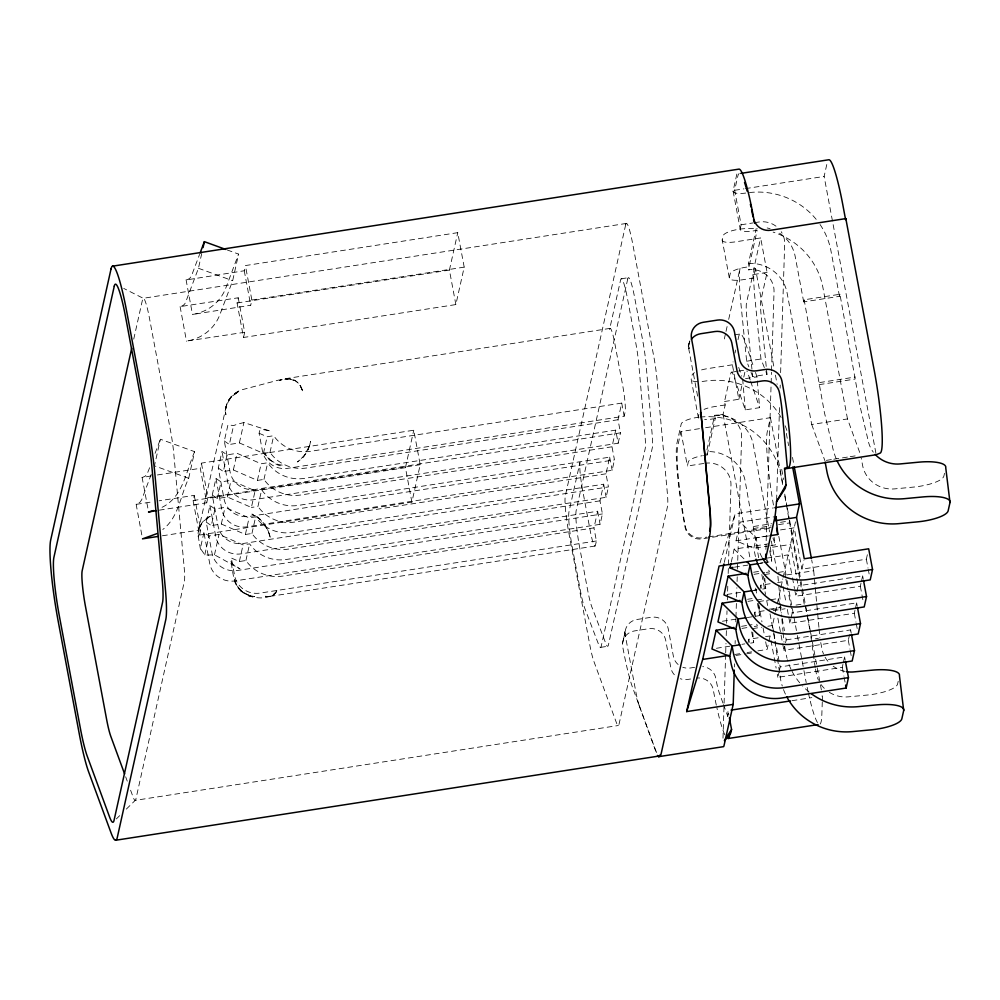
<?xml version="1.0" encoding="UTF-8"?>
<svg xmlns="http://www.w3.org/2000/svg" width="1000" height="1000" viewBox="0 0 1000 1000"><rect width="100%" height="100%" fill="white"/><g stroke="black" fill="none" stroke-linecap="round" stroke-linejoin="round"><path stroke-width="0.75" stroke-dasharray="5 3.75" d="M723 738.162L725.638 654.275M725.688 652.725L725.987 643.4M726.225 635.638L726.425 629.425M726.612 623.212L727.013 610.788M727.35 599.913L727.788 585.925M728.188 573.5L730.975 484.963A21.862 20.913 12.6 0 0 705.3 463.25M734.375 666.95L734.475 663.825M735.113 643.6L735.212 640.5M735.8 621.862L735.9 618.763M735.95 617.2L736.388 603.225M736.587 597.025L736.875 587.7M737.075 581.487L737.225 576.838M737.463 569.075L741.625 437.137A21.862 20.913 12.6 0 0 715.95 415.412L723.1 414.3L725.188 404.95L724.538 401.5L730.788 373.425A29.15 3.225 81.2 0 1 733.863 376.35L745.288 409.875L759.6 407.65L756.988 376.838L754.513 369.55M765.9 549.45L771.488 372.25M771.538 370.7L774.038 291.562A21.862 20.913 12.6 0 0 748.35 269.837L755.512 268.725L774.275 368.988M776.6 500.025L779.587 405.275M780.125 388.188L780.225 385.075M780.612 372.65L784.688 243.725A21.862 20.913 12.6 0 0 781.225 231.7M727.812 716.587L728.012 710.6L728.838 714.963M822.288 701.838L821.825 715.062A65.588 7.262 81.2 0 1 819.625 724.338M822.35 700.362L822.5 695.962L819.45 696.438M610.112 328.375L284.375 378.85L279.55 380.425L284.375 378.85L287.075 379.425C294.587 377 301.675 385.05 302.7 392.1C301.613 385.412 296.363 379.538 289.475 378.663L278.488 380.112L242.613 389.588C231.938 392.362 223.787 403.65 225.888 414.75C224.062 404.988 230.138 394.875 239.237 391.238L231.537 396.562L226.575 404.65L198.725 529.362L198.287 536.875M198.1 533.675C198.388 525.938 203.55 518.837 210.775 516.112L203.225 521.287L198.725 529.362L200.362 525.175M225.6 409.575L226.575 404.65M623.387 639.738L625.138 631.737A14.575 13.938 12.6 0 1 637.038 619.487L651.35 617.263A14.575 13.938 12.6 0 1 668.25 628.837L673.413 656.425A14.575 13.938 12.6 0 0 678.425 664.775M622.575 643.288L624.9 632.775L625.075 636.538A14.575 13.938 12.6 0 1 624.9 632.775M133.737 339.113L142.562 299.5A29.15 3.225 81.2 0 1 149.575 318.775L170.65 431.362A29.15 3.225 81.2 0 1 173.762 453.475L184.175 567.575A29.15 3.225 81.2 0 1 184.363 581.362L135.887 799.137A29.15 3.225 81.2 0 1 133.1 797.038L129.913 788.363M151.263 474.325L141.675 499.762L139.863 502.375L136.075 504.375L152.912 501.763M201.737 253.487L198.45 268.275L185.662 302.188A7.287 6.975 12.6 0 1 180.1 306.6L238.238 297.787L237.075 302.987L243.525 337.475L455.863 304.575L464.2 267.137L457.75 232.662L245.413 265.562L244.25 270.763L186.025 279.975A7.287 6.975 12.6 0 0 191.588 275.575L199.575 254.375M151.275 475.913L142.05 477.55L145.062 476.325L147.037 474.263L150.262 466.075M188.688 478.288L194.613 451.662L160.387 439.225L154.462 465.838L188.688 478.288C180.475 495.25 178.762 517.375 162.787 529.5M227.188 249.95L238.588 254.1L225.8 288.012A43.725 41.812 12.6 0 1 192.488 314.462L250.712 305.238L251.863 300.038L245.413 265.562M238.238 297.787L244.688 332.275L186.562 341.075A43.725 41.812 12.6 0 0 219.875 314.625L232.662 280.712L238.588 254.1M159.262 510.163L206.725 502.8L200.275 468.325L201.425 463.125L413.762 430.225L420.213 464.712L411.887 502.137L199.55 535.037L193.1 500.562L194.25 495.363L159.037 500.812M199.55 535.037L200.7 529.837L194.25 495.363M206.725 502.8L207.887 497.6L201.425 463.125M243.525 337.475L244.688 332.275M203.912 532.5L200.375 548.4L204.788 554.85A14.575 3.938 -10.6 0 0 209.288 555.013L214.475 554.8L239.988 568.875C236.575 566.35 228.725 563.663 231.337 558.038L239.363 561.525L245.925 560.513A36.438 34.85 12.6 0 0 282.6 576.112L593.95 527.875L597.65 511.238L286.3 559.475A36.438 34.85 12.6 0 1 249.625 543.875L243.062 544.888L219.013 534.425L208.988 535.975L203.912 532.5L209.725 563.538A21.862 20.913 12.6 0 0 235.075 580.9L600.1 524.338L602.425 513.938L599.975 500.838L603.675 484.2L292.312 532.438A36.438 34.85 12.6 0 1 255.65 516.838L249.075 517.85L225.025 507.388L215 508.938L209.938 505.462L206.238 522.1L212.037 553.138A21.862 20.913 12.6 0 0 237.387 570.5L602.425 513.938M212.25 495.062L215.95 478.425L221.025 481.9L231.05 480.35L255.1 490.812L251.4 507.45L227.338 496.987L217.325 498.537L212.25 495.062L218.062 526.1A21.862 20.913 12.6 0 0 243.4 543.462L608.438 486.912L605.988 473.8L609.688 457.163L298.337 505.4A36.438 34.85 12.6 0 1 261.663 489.8L257.962 506.438L251.4 507.45M615.712 430.138L612 446.775L614.462 459.875L249.425 516.425A21.862 20.913 12.6 0 1 224.075 499.062L218.275 468.038L221.975 451.4L227.037 454.862L237.062 453.312L261.112 463.775L267.688 462.762A36.438 34.85 12.6 0 0 304.35 478.375L615.712 430.138L618.162 443.237L253.125 499.787A21.862 20.913 12.6 0 1 227.787 482.425L221.975 451.4M259.113 433.263L267.137 436.75L273.7 435.725A36.438 34.85 12.6 0 0 310.375 451.337L621.725 403.1L618.025 419.738L620.475 432.837L255.438 489.387A21.862 20.913 12.6 0 1 230.1 472.025L224.288 441L227.987 424.762L233.562 425.6A14.575 3.938 -10.6 0 1 238.463 423.975L243.912 422.537L270.637 431.188L262.975 429.538L259.7 430.662L259.113 433.263L262.425 450.962A21.862 20.913 12.6 0 0 287.775 468.312L624.175 416.2L625.112 412.038A21.862 2.425 81.2 0 0 622.625 385.112L614.875 343.738A21.862 2.425 81.2 0 0 609.625 329.288L620.588 280A29.15 3.225 81.2 0 1 627.612 299.262L635.688 342.463A29.15 3.225 81.2 0 1 638.875 365.25L645.025 435.812A29.15 3.225 81.2 0 1 645.15 448.925L601.237 646.175A29.15 3.225 81.2 0 1 598.587 644.425L584.775 608.288A29.15 3.225 81.2 0 1 580.413 590.763L572.325 547.575A29.15 3.225 81.2 0 1 569.012 511.675L579.987 462.388A21.862 2.425 81.2 0 0 582.475 489.312L590.212 530.688A21.862 2.425 81.2 0 0 595.475 545.138L596.4 540.975L593.95 527.875M204.788 554.85L208.988 535.975M599.975 500.838L288.612 549.075A36.438 34.85 12.6 0 1 251.938 533.475L245.375 534.487L221.325 524.025L211.3 525.575L215 508.938M217.325 498.537L221.025 481.9M612 446.775L300.65 495.012A36.438 34.85 12.6 0 1 263.975 479.4L257.413 480.412L233.363 469.95L223.337 471.5L227.037 454.862M618.025 419.738L306.675 467.975A36.438 34.85 12.6 0 1 270 452.362L263.438 453.387L239.375 442.912L229.363 444.475L233.562 425.6M214.475 554.8L219.013 534.425M221.325 524.025L225.025 507.388M227.338 496.987L231.05 480.35M233.363 469.95L237.062 453.312M239.375 442.912L243.912 422.537M239.363 561.525L243.062 544.888M245.375 534.487L249.075 517.85M257.413 480.412L261.112 463.775M263.438 453.387L267.137 436.75M245.925 560.513L249.625 543.875M251.938 533.475L255.65 516.838M263.975 479.4L267.688 462.762M270 452.362L273.7 435.725M309.613 445.65L310.575 441.325C309.225 449.65 304.5 457.463 297.3 461.962L303.95 456.062L309.613 445.65L307.938 449.963M411.887 502.137L405.438 467.663L413.762 430.225M455.863 304.575L449.412 270.1L457.75 232.662M209.938 505.462L215.75 536.5A21.862 20.913 12.6 0 0 241.088 553.862L606.125 497.3L608.438 486.912M215.95 478.425L221.762 509.462A21.862 20.913 12.6 0 0 247.113 526.825L612.137 470.275L614.462 459.875M618.162 443.237L620.475 432.837M624.388 632.863L625.138 631.737M697.6 396.125L688.225 346.075L689.912 340.8M688.225 346.075L689.963 340.55M698.525 418.15A14.575 3.95 -10.6 0 1 698.288 417.15L691.188 379.212L692.113 375.062A14.575 3.95 -10.6 0 1 694.488 372.675M755.512 268.725L753.425 278.087L742.688 279.75A14.575 3.95 -10.6 0 1 729.3 277.812L722.2 239.875L723.125 235.725A14.575 3.95 -10.6 0 1 738.375 229.35A72.875 69.688 12.6 0 1 757.337 228.825M729.3 277.812L730.225 273.65A14.575 3.95 -10.6 0 1 745.462 267.275L749.05 266.712L757.15 230.325L753.575 230.875A14.575 3.95 -10.6 0 1 740.175 228.938L733.088 191.012L737.337 171.875M699.463 428.663L680.95 431.538L677.85 445.475A65.588 7.262 81.2 0 0 685.3 526.25A14.575 13.938 12.6 0 0 702.188 537.825L706.787 537.112M740.188 228.938L741.112 224.775L734.65 190.3L737.763 176.363A65.588 7.262 81.2 0 1 739.225 173.637M703.8 463.475L687.4 466.012L688.325 461.863A14.575 3.95 -10.6 0 1 702.325 455.688M698.288 417.15L698.9 414.375M724.338 338.938L725.675 332.925M726.012 331.425L727.35 325.4M728.688 319.387L740.075 268.238A65.588 7.262 81.2 0 0 740.812 302.6L746.65 361.213L748.85 366.812M703.575 455.475L707.15 454.925L706.538 451.65L714.638 415.262A36.438 34.85 12.6 0 1 753.263 444.575L769.6 531.875M749.05 266.712L748.438 263.438L756.2 228.562M707.15 454.925L715.25 418.537L714.638 415.262M724.538 401.5L738.85 399.275L732.4 364.8L733.062 361.838M735.037 352.975L735.688 350.025M738 339.675L738.65 336.725A65.588 7.262 81.2 0 1 745.575 343.3L754.013 368.088M722.2 239.875A14.575 3.95 -10.6 0 0 735.588 241.825L760.65 237.938L754.4 266.012A65.588 7.262 81.2 0 0 755.138 300.387L760.962 359L765.362 370.188M767.1 272.425L752.788 274.637L746.538 302.712A29.15 3.225 81.2 0 0 746.862 317.987L752.688 376.6L767 374.387L761.175 315.775A29.15 3.225 81.2 0 1 760.85 300.5L767.1 272.425L760.65 237.938M738.85 399.275L742.475 383.025M743.787 377.113L745.1 371.2M724.3 562.388L735.1 513.862L773.337 507.938M731.275 562.112L734.15 549.15L768.587 543.812M769.275 545.85L753.825 548.25L736.012 540.837L740.175 522.112L776.1 516.55M705.625 427.713L770.425 417.675L767.312 431.613A65.588 7.262 81.2 0 0 773.688 506.413M875.913 453.188L824.125 176.438L827.225 162.5M758.662 557.675L745.163 480.962A36.438 34.85 12.6 0 0 706.538 451.65M839.938 294.262L839.475 296.337L803.688 301.875L804.15 299.8L839.938 294.262L860.125 406.675L868.162 440.562A29.15 27.875 12.6 0 0 873.312 452.188M747.862 643.413L748.787 639.25L759.45 637.6M753.888 616.375L754.812 612.212L765.475 610.562M759.9 589.338L760.825 585.175L771.488 583.525M765.925 562.3L766.538 559.525M836.125 458.6A65.588 62.725 12.6 0 1 832.375 446.1L824.338 412.212L804.15 299.8M804.212 604.237L784.362 493.625M757.875 650.888L767.113 649.463L770.775 632.975M773.587 631.675L772.438 625.55L775.125 613.45M775.462 611.938L780.475 589.438M780.812 587.925L782.812 578.9M783.15 577.413L795.512 521.862M842.938 664.362L842.288 667.337L777.862 677.325L779.188 671.375M779.513 669.887L780.175 666.925L776.162 645.462M786.2 639.888L850.612 629.9L848.3 640.3L783.888 650.288L786.2 639.888L785.625 636.825M854.975 610.3L854.312 613.263L789.9 623.25L790.888 618.787M791.225 617.312L792.212 612.85L788.2 591.4M861 583.263L860.337 586.237L795.925 596.213L796.575 593.237M796.912 591.763L798.238 585.812L790.487 544.438L769.163 547.737M867.35 554.738L866.35 559.2L801.938 569.175L803.925 560.262M843.275 662.887L844.6 656.938L780.175 666.925M855.312 608.812L856.637 602.875L792.212 612.85M861.325 581.775L862.65 575.837L798.238 585.812M898.213 681.25L897.588 684.025A29.15 8.075 -7 0 1 866.85 695.088L848.35 696.85A29.15 27.875 12.6 0 1 827.625 691.175M944.513 473.288L943.888 476.062A29.15 8.075 -7 0 1 913.15 487.125L894.65 488.888A29.15 27.875 12.6 0 1 862.613 465.513L861.213 458.038M720 563.038L735.1 513.862M155.062 453.35L160.387 439.225M194.613 451.662C186 471.337 182.9 498.5 160.463 508.05M594.987 546.05L269.312 596.5L265.4 596.275C270.487 597.6 275.975 594.55 277.562 589.55C270.812 601.712 250.4 599.188 241.012 591.05L242.838 592.587C232.712 585.612 233.312 571.85 230.775 561.237M228.55 400.35L231.475 396.512L238.512 391.562M229.925 398.475L231.475 396.512M302.738 457.525L305.587 453.988M116.337 818.95L119.675 815.662M126.337 809.1L135.238 800.35L618.375 725.5M275.938 592.663L272.987 595.325L269.312 596.5M206.4 518.413L209.775 516.55M734.65 190.3L743.913 188.863M745.45 188.625L824.125 176.438M626.35 223.438L143.212 298.288L123.713 288.412M251.863 300.038L464.2 267.137M237.075 302.987L449.412 270.1M741.112 224.775L753.037 222.925M754.525 222.7L759 222A21.862 20.913 12.6 0 1 777.55 227.463M621.25 278.788L628.4 277.675M734.525 334.862L740.25 333.975M746.65 361.213L760.962 359M732.4 364.8L707.35 368.675A14.575 3.95 -10.6 0 0 700.075 370.35M731.5 372.2L737.225 371.312M738.662 371.087L745.812 369.975M745.537 378.612L756.988 376.838M157.4 474.963L200.275 468.325M819.638 382.55L855.425 377.013M819.175 384.637L854.963 379.087M725.188 404.95L714.45 406.613A14.575 3.95 -10.6 0 0 704.05 409.4M715.25 418.537L711.675 419.087A14.575 3.95 -10.6 0 1 704.638 419.637M207.887 497.6L420.213 464.712M193.1 500.562L405.438 467.663M748.438 263.438A36.438 34.85 12.6 0 1 787.062 292.762L811.712 424.475L847.5 418.938L860.65 455.05M162.425 535.775L200.7 529.837M605.988 473.8L294.637 522.038A36.438 34.85 12.6 0 1 257.962 506.438M826.363 460.363L832.325 459.45M833.812 459.212L848.725 456.9M850.212 456.675L856.175 455.75M596.4 540.975L260 593.1A21.862 20.913 12.6 0 1 234.65 575.737L231.337 558.038M753.688 526.487L771.575 523.713M780.525 522.325L789.475 520.938M753.225 528.562L771.112 525.788M778.575 524.637L789.013 523.013M708.325 536.875L771.213 527.137M769.45 528.413L701.963 538.862A14.575 13.938 12.6 0 1 685.062 527.288L684.425 523.837A65.588 7.262 81.2 0 1 676.975 443.062L681.225 423.925A14.575 3.95 -10.6 0 1 696.475 417.55A72.875 69.688 12.6 0 1 699.35 417.163M780.487 529.925L794.2 527.8L801.938 569.175M736.012 540.837L768.95 535.725M768.5 535.938L756.15 537.85L740.175 522.112M770.812 545.612L775.45 544.9L774.013 537.238M766.85 558.138L788.175 554.837L792.188 576.287M734.475 567.175L747.95 565.087M759.938 563.225L762.925 562.762M759.388 563.45L762.475 562.975M764.025 562.737L771.737 561.538L770.362 546.575M753.587 572.238L759.575 571.312M753.988 574.325L764.8 572.65M766.338 572.413L769.425 571.938L768.425 569.188M764.663 574.538L772.288 573.362M778.375 572.413L784.475 571.475L785.625 577.6M786.862 574.9L813.7 570.75L811.7 560.025M777.588 582.575L782.163 581.875L782.725 584.938M726.963 594.438L741.938 592.125M753.913 590.262L756.912 589.8M753.375 590.487L756.462 590M762.638 589.05L765.725 588.575L764.762 578.1M747.575 599.275L752.062 598.587M747.975 601.362L763.413 598.975M758.65 601.575L769.312 599.925M770.837 599.688L778.45 598.513L779.6 604.637M769.175 609.237L781.1 607.388M796.012 605.075L801.975 604.15M771.562 609.612L776.137 608.913L776.712 611.975M773.175 610.625L785.113 608.775M722.438 621.237L735.913 619.15M747.35 617.525L759.7 615.6L758.6 603.638M600.625 647.375L607.775 646.263M741.55 626.312L752.025 624.688M741.95 628.4L748.125 627.438M754.3 626.487L757.387 626L755.888 621.875M752.625 628.612L761.775 627.2M767.862 626.25L772.438 625.55M765.55 636.65L770.125 635.938L770.688 639.012M716.425 648.275L729.9 646.188M741.875 644.338L744.875 643.875M750.6 643.125L753.688 642.638L752.725 632.175M815.438 638.763L818.425 638.3M734.775 654.475L740.938 653.512M747.087 652.562L751.712 651.85M735.938 655.438L745.2 654M746.737 653.763L751.375 653.037M694.6 667.337L690.3 668A14.575 13.938 12.6 0 1 682.8 667.262M690.625 679L687.763 679.438A14.575 13.938 12.6 0 1 680.263 678.7M792.025 700.688L811.838 697.613M250.175 595.725L254.7 596.587C244.862 595.688 235.9 588.15 234.075 578.325C235.662 586.6 242.237 593.263 250.175 595.725C243.438 593.638 237.738 588.562 235.125 582M289.462 378.725L296.5 381.587M198.45 268.275L232.662 280.712M266.913 528.3L260.3 519.525L251.9 514.075C261.613 518.013 268.175 527.65 270.3 537.675L267.887 530.188L263.25 522.675M224.288 441L229.363 444.475M218.275 468.038L223.337 471.5M206.238 522.1L211.3 525.575M269.637 459.925L278.012 464.45L283.137 465.288C274.95 469.862 254.4 440.988 269.637 459.925L264.4 452.788M257.162 516.862L260.312 519.462M734.15 549.15L744.8 559.637M300.087 385.375L302.288 390.337M765.9 371.587L767 374.387M751.038 372.4L752.688 376.6M125.662 776.8L127.25 781.137M811.712 424.475L824.862 460.6M772.938 538.013L775.45 544.9M722.975 703.088L719.262 692.825A21.862 2.425 81.2 0 1 716.137 680.075L715.788 678.25A14.575 13.938 12.6 0 0 702.688 666.562M723.512 704.562L727.75 716.287M639.1 705.25L656.15 752.35M750.163 379.963L748.188 374.125A29.15 3.225 81.2 0 0 746.862 370.975M750.662 381.413L759.6 407.65M738.7 367.388L741.688 376.138M269.375 534.038L270.038 536.462M839.475 296.337L830.95 250.825A72.875 69.688 12.6 0 0 818.787 222.7M847.5 418.938L822.85 287.213A72.875 69.688 12.6 0 0 773.125 232.1M866.35 559.2L868.012 568.062M868.288 569.538L869.125 573.975M862.65 575.837L863.2 578.787M860.337 586.237L863.375 602.487M803.688 301.875L795.163 256.363A36.438 34.85 12.6 0 0 777.138 231.762M856.637 602.875L857.188 605.825M854.312 613.263L855.975 622.137M856.25 623.612L857.362 629.525M850.612 629.9L851.162 632.863M848.3 640.3L849.963 649.175M850.238 650.65L851.338 656.562M844.6 656.938L845.15 659.9M842.288 667.337L843.938 676.2M844.212 677.688L845.05 682.113M792.5 457.413L793.925 465.062M775.425 375.125L777.138 384.325M786.325 433.375L788.612 445.637M752.788 274.637L753.425 278.087M820.75 642.55L821.875 648.525A29.15 27.875 12.6 0 0 823.487 653.95M781.725 469.363L783.637 479.55M770.425 417.675L783.012 484.95M784.725 494.125L787.013 506.362M787.3 507.887L789.3 518.587M789.587 520.125L807.613 616.45M807.9 617.975L810.475 631.737M810.763 633.275L815.35 657.738M815.625 659.262L821.925 692.9M782.65 484.525L780.95 475.425A72.875 69.688 12.6 0 0 700.8 417.013M805.525 606.75L809.837 629.738M815.2 667.5L810.125 631.275M815.475 669L816.312 673.475A29.15 27.875 12.6 0 0 818.5 680.212M792.475 577.825L794.488 588.55M794.775 590.087L795.925 596.213M778.825 536.375L785.962 574.513M787.113 580.612L788.825 589.763M789.1 591.287L797.1 634.012M797.387 635.538L801.95 659.938M802.237 661.462L803.662 669.087M803.95 670.625L805.375 678.25A65.588 7.262 81.2 0 0 806.213 682.575M785.9 579.138L787.913 589.862M783.012 586.475L786.175 603.325M787.325 609.462L789.9 623.25M771.325 541.062L776.775 570.163M769.737 550.812L771.737 561.538M779.887 606.175L781.9 616.9M782.188 618.438L784.475 630.688M784.688 646.6L786.075 654.062A65.588 62.725 12.6 0 0 787.025 658.288M767.138 559.675L767.712 562.737M777.862 618.1L783.888 650.288M763.425 576.312L765.725 588.575M773.863 633.212L775.875 643.938M770.025 613.837L773.475 632.225M773.763 633.75L774.737 639.837M761.825 574.538L765.55 594.462M766.7 600.588L768.138 608.25M760.825 585.175L761.4 588.237M770.975 640.537L776.137 668.125M777.288 674.25L777.862 677.325M723.1 414.3L750.188 559.025M755.638 588.15L757.075 595.812M758.5 603.475L761.95 621.862M763.1 628L764.525 635.662M765.675 641.8L767.113 649.463M757.412 603.35L759.7 615.6M754.812 612.212L755.675 616.812M751.675 631.912L753.688 642.638M748.787 639.25L749.362 642.312M688.462 345.037L689.15 348.713A14.575 13.938 12.6 0 1 688.975 344.95M680.95 431.538L687.4 466.012M621.725 403.1L624.175 416.2M609.688 457.163L612.137 470.275M603.675 484.2L606.125 497.3M624.612 631.812L635.962 692.487A21.862 2.425 81.2 0 0 639.062 705.15M597.65 511.238L600.1 524.338M244.25 270.763L250.712 305.238M186.075 279.775L192.488 314.462M180.1 306.6L186.513 341.287M142.088 477.337L148.55 511.812M136.125 504.162L142.525 538.85M200.463 549.288L198.162 535.913M774.938 641.35L780.525 679.025A65.588 62.725 12.6 0 0 782.275 686.038M813.7 570.75L815.113 586.05M815.25 587.575L817.513 612.05M817.65 613.587L818.925 627.35M819.062 628.888L819.912 638.062M777.913 576.287L778.625 583.938M778.763 585.475L780.312 602.3M780.45 603.825L781.3 613.013M781.862 619.125L783 631.362M783.138 632.9L783.988 642.075M742.675 379.05L745.288 409.875M767.163 227.95A36.438 34.85 12.6 0 1 770.113 228.75M781.112 417.475A72.875 69.688 12.6 0 0 704.575 381.163A14.575 3.95 -10.6 0 1 700.9 381.587M785.15 425.775A72.875 69.688 12.6 0 1 787.663 433.075M817.45 722.525A65.588 7.262 81.2 0 1 808.5 693.575M808.213 692.275A65.588 7.262 81.2 0 1 806.488 684.013M724.812 734.8A65.588 7.262 81.2 0 1 716.888 707.763M716.312 705.138A65.588 7.262 81.2 0 1 713.763 692.438L713.25 689.688A14.575 13.938 12.6 0 0 696.35 678.112M656.663 752.513A65.588 7.262 81.2 0 1 654.987 748.487L632.688 687.8A65.588 7.262 81.2 0 1 623.175 649.188L622.75 646.938A14.575 13.938 12.6 0 1 634.487 630.925L648.8 628.7A14.575 13.938 12.6 0 1 665.7 640.275L670.863 667.862A14.575 13.938 12.6 0 0 675.875 676.213M809.188 692.087A65.588 62.725 12.6 0 1 802.613 686.062M799.675 682.763A65.588 62.725 12.6 0 1 791.637 670.512M791 669.212A65.588 62.725 12.6 0 1 787.412 659.688M785.45 694.163A65.588 62.725 12.6 0 1 782.725 687.425M824.3 688.35A29.15 27.875 12.6 0 1 819.137 681.475M845.163 671.45A29.15 27.875 12.6 0 1 833.188 666.225M827.913 661.275A29.15 27.875 12.6 0 1 824.05 655.25M688.75 346A14.575 13.938 12.6 0 1 689.575 342.475M762.2 557.688A43.725 41.812 12.6 0 1 757.438 544.75L756.15 537.85L753.825 548.25L755.125 555.138A43.725 41.812 12.6 0 0 755.713 557.825M733.088 191.012A14.575 3.95 -10.6 0 0 746.475 192.95A72.875 69.688 12.6 0 1 817.85 221.45M697.537 381.712A14.575 3.95 -10.6 0 1 691.188 379.212M625.7 224.65L565.325 495.838A29.15 3.225 81.2 0 0 568.638 531.737L589.7 644.338A29.15 3.225 81.2 0 0 593.925 661.5L616.225 722.188A29.15 3.225 81.2 0 0 619.025 724.287L667.5 506.512A29.15 3.225 81.2 0 0 667.312 492.725L656.9 378.625A29.15 3.225 81.2 0 0 653.787 356.512L632.712 243.925A29.15 3.225 81.2 0 0 625.7 224.65M627.75 278.888L576.175 510.562A29.15 3.225 81.2 0 0 579.487 546.462L587.562 589.663A29.15 3.225 81.2 0 0 591.925 607.175L605.75 643.312A29.15 3.225 81.2 0 0 608.4 645.062L652.312 447.825A29.15 3.225 81.2 0 0 652.188 434.712L646.038 364.137A29.15 3.225 81.2 0 0 642.85 341.35L634.763 298.163A29.15 3.225 81.2 0 0 627.75 278.888M252.463 596.9L248.45 595.763L252.463 596.9"/><path stroke-width="1.5" d="M658.625 756.675L723.538 746.663A35.788 1.863 -87.3 0 0 724.112 745.188L733.2 704.388L734.275 670.075M733.2 704.388L686.675 711.6L719.087 566.025L765.612 558.812L765.75 554.138M115.825 840.225L659.45 755.975A65.588 7.262 81.2 0 0 661.263 753.225L709.737 535.45A65.588 7.262 81.2 0 0 709.325 504.412L698.913 390.325A65.588 7.262 81.2 0 0 691.888 340.575L691.462 338.312A14.575 13.938 12.6 0 1 703.2 322.3L717.513 320.087A14.575 13.938 12.6 0 1 734.412 331.662L739.575 359.25A14.575 13.938 12.6 0 0 756.462 370.825L765.05 369.487A14.575 13.938 12.6 0 1 781.95 381.062L782.463 383.825A65.588 7.262 81.2 0 1 788.525 467.3L784.5 468.225L786.038 484.812L776.55 501.575L775.925 508.75A35.788 1.863 -87.3 0 1 774.688 518.013L765.612 558.812M131.7 348.263L82.188 570.688A29.15 3.225 81.2 0 0 85.5 606.587L106.575 719.188A29.15 3.225 81.2 0 0 110.8 736.35L124.6 773.913M203.05 247.575L204.375 241.663L225.763 249.438M709.587 531.05L710.275 528A36.438 4.037 81.2 0 0 710 510.412L701.9 423.062M686.675 711.6L702.688 659.438L723.962 563.913M734.062 627.475L716.1 630.262L711.938 648.975L729.75 656.388L731.05 663.288A43.725 41.812 12.6 0 0 781.737 698.012L846.15 688.025L848.462 677.625L845.425 661.375M740.088 600.438L722.113 603.225L717.95 621.938L735.775 629.35L737.062 636.25A43.725 41.812 12.6 0 0 787.75 670.975L852.175 660.987L854.488 650.6L851.45 634.338M746.1 573.4L728.138 576.188L723.975 594.9L741.787 602.312L743.088 609.212A43.725 41.812 12.6 0 0 793.775 643.938L858.188 633.962L860.5 623.562L857.463 607.3M863.487 580.262L866.525 596.525L864.212 606.925L799.788 616.9A43.725 41.812 12.6 0 1 749.1 582.175L747.812 575.288L729.987 567.863L730.95 563.55M729.75 656.388L732.075 645.987L716.1 630.262M735.775 629.35L738.088 618.95L722.113 603.225M741.787 602.312L744.112 591.925L728.138 576.188M747.812 575.288L750.125 564.888L746.938 561.737M775.487 519.325L776.1 516.55L777.763 534.5L770.037 535.7M729.388 717.875L731.562 729.538L730.788 733.012L724.5 740.788M786.038 484.812L785.263 488.3L776.55 501.575M112.525 266.175L738.812 169.15A65.588 7.262 81.2 0 1 753.125 215.225L753.775 218.675A14.575 13.938 12.6 0 0 770.662 230.25L845.825 218.6L845.588 219.638L843.012 205.85A65.588 7.262 81.2 0 0 828.7 159.775L740.775 173.4M756.087 559.163A43.725 41.812 12.6 0 0 805.812 589.862L870.225 579.888L872.537 569.487L868.675 548.8L804.25 558.775L796.513 517.4L799.525 503.888L792.638 467.1M846.6 671.7A29.15 27.875 12.6 0 0 853.913 671.888L872.4 670.138A29.15 8.075 -7 0 1 899.438 675.7L903.7 710.462L901.85 718.775A29.15 8.062 -7 0 1 871.112 729.837L852.613 731.6A65.588 62.725 12.6 0 1 786.75 696.762M875.15 454.387A29.15 27.875 12.6 0 0 900.2 463.925L918.7 462.175A29.15 8.075 -7 0 1 945.738 467.738L950 502.5L948.15 510.812A29.15 8.062 -7 0 1 917.4 521.875L898.913 523.638A65.588 62.725 12.6 0 1 826.825 471.062L825.15 462.088M200.113 252.963L204.375 241.663M724.438 740.4L731.562 729.538M157.137 533.562L142.525 538.85L157.838 536.475M153.938 510.513L148.5 512.025L156.2 510.637M784.775 468.888L876.2 454.725L880.15 453.113A65.588 7.262 81.2 0 0 874.087 369.625L845.825 218.6M774.875 507.7L799.525 503.888M775.175 520.712L796.513 517.4M729.987 567.863L732.987 567.4M757.85 563.688L750.125 564.888L751.413 571.775A43.725 41.812 12.6 0 0 802.1 606.5L866.525 596.525M872.537 569.487L808.125 579.462A43.725 41.812 12.6 0 1 762.913 558.888M751.825 590.725L744.112 591.925L745.4 598.812A43.725 41.812 12.6 0 0 796.087 633.538L860.5 623.562M745.812 617.762L738.088 618.95L739.375 625.85A43.725 41.812 12.6 0 0 790.062 660.575L854.488 650.6M739.788 644.8L732.075 645.987L733.363 652.887A43.725 41.812 12.6 0 0 784.05 687.613L848.462 677.625M702.688 659.438L728.662 655.413M731.062 710.125L790.5 700.913M818.1 724.575L728 738.538A65.588 7.262 81.2 0 0 730.025 732.425M845.6 685.075L846.15 688.025M794.212 466.6L811.413 558.488M776.612 528.375L777.763 534.5M787.362 467.775L782.075 410.7A21.862 2.425 81.2 0 0 779.75 394.325L779.4 392.5A14.575 13.938 12.6 0 0 762.513 380.925L753.925 382.262A14.575 13.938 12.6 0 1 737.025 370.688L731.862 343.1A14.575 13.938 12.6 0 0 714.963 331.525L700.65 333.738A14.575 13.938 12.6 0 0 691.325 339.3M659.7 755.163A36.438 4.037 81.2 0 1 657.5 755.45M811.538 693.888A65.588 62.725 12.6 0 0 858.162 706.65L876.663 704.887A29.15 8.075 -7 0 1 903.7 710.462M837.3 461.238A65.588 62.725 12.6 0 0 904.463 498.675L922.962 496.925A29.15 8.075 -7 0 1 950 502.5M700.525 412.225A21.862 2.425 81.2 0 1 701.888 422.95M754.7 223.2A14.575 13.938 12.6 0 1 753.538 219.713M744.525 182.488A65.588 7.262 81.2 0 1 747.175 191.188M750.387 204.288A65.588 7.262 81.2 0 1 750.975 206.925M751.55 209.662A65.588 7.262 81.2 0 1 752.987 216.8M111.05 268.9L50.688 540.087A65.588 7.262 81.2 0 0 58.125 620.875L79.2 733.475A65.588 7.262 81.2 0 0 88.713 772.075L111.013 832.763A65.588 7.262 81.2 0 0 117.287 837.5L165.763 619.725A65.588 7.262 81.2 0 0 165.35 588.688L154.938 474.6A65.588 7.262 81.2 0 0 147.912 424.85L126.838 312.25A65.588 7.262 81.2 0 0 111.05 268.9M114.275 286.15L53.913 557.325A47.375 5.238 81.2 0 0 59.288 615.675L80.363 728.275A47.375 5.238 81.2 0 0 87.225 756.15L109.525 816.838A47.375 5.238 81.2 0 0 114.062 820.263L162.537 602.487A47.375 5.238 81.2 0 0 162.237 580.075L151.825 465.975A47.375 5.238 81.2 0 0 146.75 430.05L125.675 317.45A47.375 5.238 81.2 0 0 114.288 286.15"/></g></svg>
